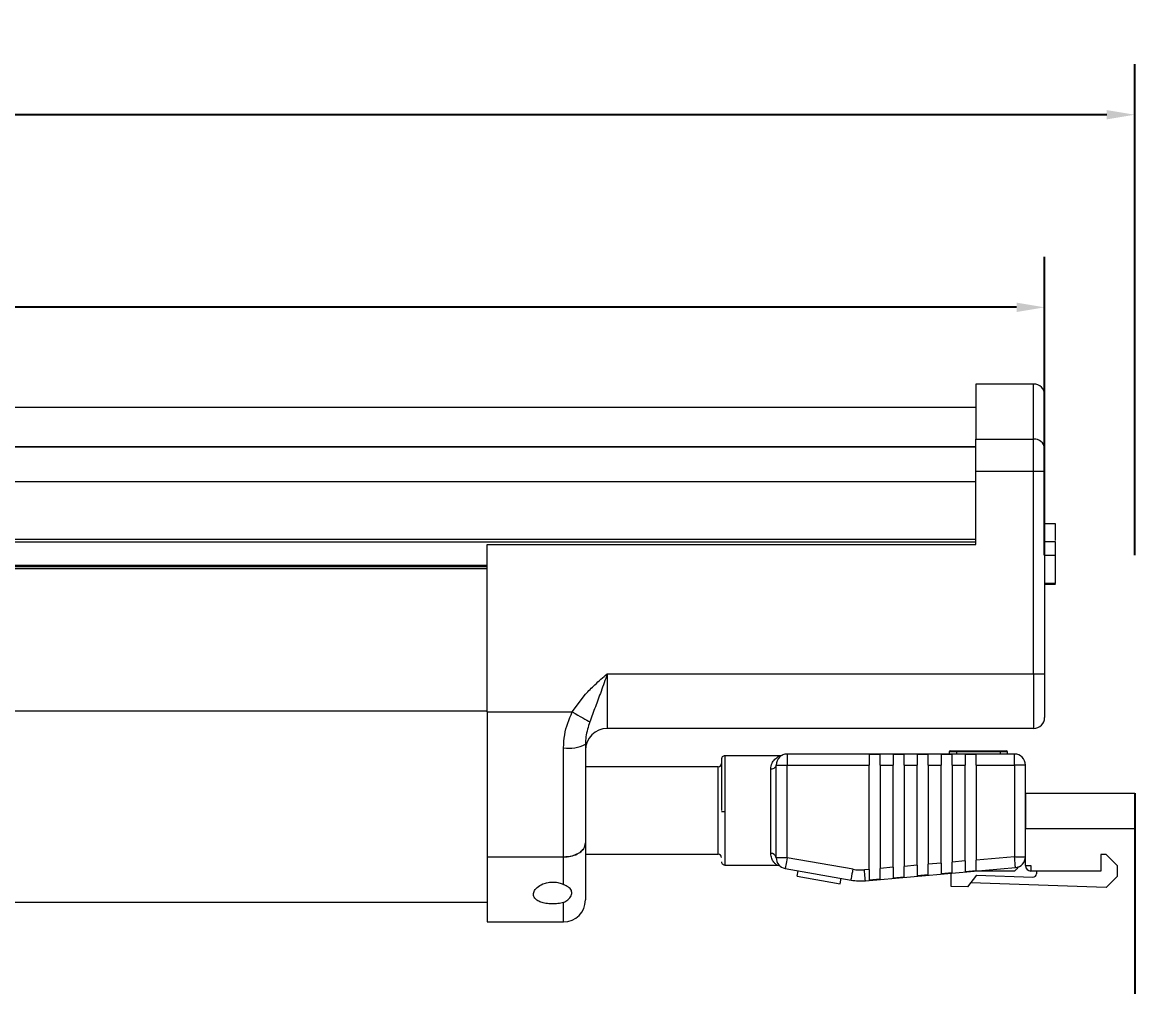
# Model space of a CAD drawing. Header units: inches. Extents: x 0 to 17, y 0 to 10.3.
# Drawn here: x 8.516 to 12.483, y 6.861 to 10.301 of the extents above; entities that cross this region are included whole.
import ezdxf

# ---------------------------------------------------------------- set-up
doc = ezdxf.new("R2010")
doc.units = ezdxf.units.IN
doc.header["$MEASUREMENT"] = 0
doc.layers.add('Dim', color=1, linetype='Continuous', lineweight=25)
doc.layers.add('MCG', color=7, linetype='Continuous')
doc.styles.get("Standard").update_dxf_attribs({"font": 'Arial.ttf'})
doc.dimstyles.new('.1 DIM', dxfattribs={"dimscale": 0, "dimtxt": 0.1, "dimasz": 0.1, "dimexe": 0.18, "dimexo": 0.0625, "dimgap": 0.09, "dimtad": 0, "dimtih": 1, "dimtoh": 1, "dimdec": 5, "dimzin": 0, "dimdsep": 46, "dimlunit": 4, "dimtxsty": 'Standard', "dimcen": 0.09, "dimadec": 0, "dimazin": 0, "dimtfac": 1, "dimtdec": 5, "dimtofl": 0, "dimtmove": 0, "dimatfit": 3, "dimfxl": 1, "dimtolj": 1, "dimtzin": 0, "dimarcsym": 0})

# ---------------------------------------------------------------- blocks, each defined once
blk = doc.blocks.new('*D41')
at = {"layer": 'Defpoints', "color": 0, "transparency": 16777216}
for p in [(12.1615, 9.2845), (0.2093, 8.3382), (12.1615, 8.3382)]:
    blk.add_point(p, dxfattribs=at)
at = {"layer": 'Dim', "color": 0, "lineweight": -2, "transparency": 16777216}
for p, q in [((0.2093, 8.4007), (0.2093, 9.4645)), ((12.1615, 8.4007), (12.1615, 9.4645)), ((0.3093, 9.2845), (5.7168, 9.2845)), ((12.0615, 9.2845), (6.654, 9.2845))]:
    blk.add_line(p, q, dxfattribs=at)
at = {"layer": 'Dim', "color": 0, "transparency": 16777216}
for points in [[(0.3093, 9.3012), (0.3093, 9.2678), (0.2093, 9.2845)], [(12.0615, 9.3012), (12.0615, 9.2678), (12.1615, 9.2845)]]:
    blk.add_solid(points, dxfattribs=at)
at = {"layer": 'Dim', "color": 0, "transparency": 16777216, "char_height": 0.1, "attachment_point": 5}
for s, insert in [('\\A1;11{\\H1x;\\S15/16;}"', (6.1854, 9.4921)), ('\\A1;[303.59 mm]', (6.1854, 9.1308))]:
    blk.add_mtext(s, dxfattribs=dict(at, insert=insert))
blk = doc.blocks.new('*D42')
at = {"layer": 'Defpoints', "color": 0, "transparency": 16777216}
for p in [(12.4831, 9.9714), (0.2093, 8.3382), (12.4831, 8.3382)]:
    blk.add_point(p, dxfattribs=at)
at = {"layer": 'Dim', "color": 0, "lineweight": -2, "transparency": 16777216}
for p, q in [((0.2093, 8.4007), (0.2093, 10.1514)), ((12.4831, 8.4007), (12.4831, 10.1514)), ((0.3093, 9.9714), (5.8831, 9.9714)), ((12.3831, 9.9714), (6.8093, 9.9714))]:
    blk.add_line(p, q, dxfattribs=at)
at = {"layer": 'Dim', "color": 0, "transparency": 16777216}
for points in [[(0.3093, 9.9881), (0.3093, 9.9547), (0.2093, 9.9714)], [(12.3831, 9.9881), (12.3831, 9.9547), (12.4831, 9.9714)]]:
    blk.add_solid(points, dxfattribs=at)
at = {"layer": 'Dim', "color": 0, "transparency": 16777216, "char_height": 0.1, "attachment_point": 5}
for s, insert in [('\\A1;1\'-0{\\H1x;\\S9/32;}"', (6.3462, 10.1797)), ('\\A1;[311.76 mm]', (6.3462, 9.8177))]:
    blk.add_mtext(s, dxfattribs=dict(at, insert=insert))
blk = doc.blocks.new('*D47')
at = {"layer": 'Defpoints', "color": 0, "transparency": 16777216}
for p in [(0.0411, 7.5897), (12.4831, 7.5897), (12.4831, 6.0601)]:
    blk.add_point(p, dxfattribs=at)
at = {"layer": 'Dim', "color": 0, "lineweight": -2, "transparency": 16777216}
for p, q in [((0.0411, 7.5272), (0.0411, 5.8801)), ((12.4831, 7.5272), (12.4831, 5.8801)), ((0.1411, 6.0601), (5.7935, 6.0601)), ((12.3831, 6.0601), (6.7307, 6.0601))]:
    blk.add_line(p, q, dxfattribs=at)
at = {"layer": 'Dim', "color": 0, "transparency": 16777216}
for points in [[(0.1411, 6.0768), (0.1411, 6.0435), (0.0411, 6.0601)], [(12.3831, 6.0768), (12.3831, 6.0435), (12.4831, 6.0601)]]:
    blk.add_solid(points, dxfattribs=at)
at = {"layer": 'Dim', "color": 0, "transparency": 16777216, "char_height": 0.1, "attachment_point": 5}
for s, insert in [('\\A1;1\'-0{\\H1x;\\S7/16;}"', (6.2621, 6.2671)), ('\\A1;[316.03 mm]', (6.2621, 5.9065))]:
    blk.add_mtext(s, dxfattribs=dict(at, insert=insert))

msp = doc.modelspace()

# ---------------------------------------------------------------- linework, layer by layer
at = {"layer": 'MCG', "linetype": 'Continuous', "lineweight": 15}
for p, q in [((12.12254, 9.010743), (11.91593, 9.010743)), ((11.91593, 9.010743), (11.91593, 8.814367)), ((12.12254, 8.814367), (12.12254, 9.010743)), ((12.161523, 8.97176), (12.161523, 8.781315)), ((11.91593, 8.927699), (0.454895, 8.927699)), ((11.91593, 8.814367), (12.12254, 8.814367)), ((11.91593, 8.698685), (11.91593, 8.814367)), ((12.12254, 8.698685), (12.12254, 8.814367)), ((11.91593, 8.786695), (0.454895, 8.786695)), ((11.91593, 8.78622), (0.454895, 8.78622)), ((12.161523, 8.781315), (12.161523, 8.698685)), ((12.12254, 8.698685), (11.91593, 8.698685)), ((11.91593, 8.438722), (11.91593, 8.698685)), ((12.161523, 8.698685), (12.12254, 8.698685)), ((12.12254, 7.977693), (12.12254, 8.698685)), ((12.161523, 8.698685), (12.161523, 7.977693)), ((11.91593, 8.661754), (0.454895, 8.661754)), ((12.200506, 8.512158), (12.161523, 8.512158)), ((12.200506, 8.45325), (12.200506, 8.512158)), ((7.356896, 8.458213), (11.91593, 8.458213)), ((11.91593, 8.446518), (7.356896, 8.446518)), ((10.173388, 7.841469), (10.173388, 8.438722)), ((10.173388, 8.438722), (11.91593, 8.438722)), ((12.200506, 8.448726), (12.161523, 8.448726)), ((12.200506, 8.399929), (12.161523, 8.399929)), ((12.200506, 8.299206), (12.200506, 8.399929)), ((7.356896, 8.364654), (10.173388, 8.364654)), ((7.356896, 8.360756), (10.173388, 8.360756)), ((7.356896, 8.352959), (10.173388, 8.352959)), ((12.200506, 8.299206), (12.161523, 8.299206)), ((12.200506, 8.296385), (12.161523, 8.296385)), ((10.602202, 7.977693), (10.602202, 7.782778)), ((10.602202, 7.977693), (12.12254, 7.977693)), ((12.12254, 7.977693), (12.161523, 7.977693)), ((12.12254, 7.977693), (12.12254, 7.782778)), ((12.161523, 7.977693), (12.161523, 7.821761)), ((10.477294, 7.841469), (10.524236, 7.904736)), ((7.356896, 7.845367), (10.173388, 7.845367)), ((10.173388, 7.841469), (10.477294, 7.841469)), ((10.173388, 7.841469), (10.173388, 7.323985)), ((12.12254, 7.782778), (10.602202, 7.782778)), ((10.44627, 7.323985), (10.44627, 7.71334)), ((10.524236, 7.726687), (10.524236, 7.37422)), ((11.820973, 7.698964), (11.820973, 7.691168)), ((11.847319, 7.698964), (11.820973, 7.698964)), ((11.824871, 7.702863), (11.851218, 7.702863)), ((11.851218, 7.702863), (11.847319, 7.698964)), ((11.847319, 7.698964), (11.847319, 7.691168)), ((12.003252, 7.698964), (11.847319, 7.698964)), ((11.851218, 7.702863), (11.999353, 7.702863)), ((11.999353, 7.702863), (12.003252, 7.698964)), ((11.999353, 7.702863), (12.025777, 7.702863)), ((12.003252, 7.698964), (12.003252, 7.691168)), ((12.029675, 7.698964), (12.003252, 7.698964)), ((12.029675, 7.691168), (12.029675, 7.698964)), ((11.218183, 7.68532), (11.021269, 7.68532)), ((11.021269, 7.68532), (11.021269, 7.486208)), ((11.243472, 7.691168), (11.243472, 7.652185)), ((12.05432, 7.691168), (11.243472, 7.691168)), ((11.535845, 7.69038), (11.574829, 7.69038)), ((11.535845, 7.69038), (11.535845, 7.652185)), ((11.574829, 7.652185), (11.574829, 7.69038)), ((11.621608, 7.69038), (11.660591, 7.69038)), ((11.621608, 7.69038), (11.621608, 7.652185)), ((11.660591, 7.652185), (11.660591, 7.69038)), ((11.707371, 7.69038), (11.746354, 7.69038)), ((11.707371, 7.69038), (11.707371, 7.652185)), ((11.746354, 7.652185), (11.746354, 7.69038)), ((11.793133, 7.69038), (11.832116, 7.69038)), ((11.793133, 7.69038), (11.793133, 7.652185)), ((11.832116, 7.652185), (11.832116, 7.69038)), ((11.878896, 7.69038), (11.917879, 7.69038)), ((11.878896, 7.69038), (11.878896, 7.652185)), ((11.917879, 7.652185), (11.917879, 7.69038)), ((12.05432, 7.652185), (12.05432, 7.691168)), ((10.99788, 7.646337), (10.524236, 7.646337)), ((10.99788, 7.334473), (10.99788, 7.646337)), ((11.184998, 7.337113), (11.184998, 7.637478)), ((11.204489, 7.652185), (11.243472, 7.652185)), ((11.204489, 7.321784), (11.204489, 7.652185)), ((11.243472, 7.652185), (11.535845, 7.652185)), ((11.243472, 7.321784), (11.243472, 7.652185)), ((11.535845, 7.280003), (11.535845, 7.652185)), ((11.574829, 7.652185), (11.621608, 7.652185)), ((11.574829, 7.652185), (11.574829, 7.283414)), ((11.621608, 7.287507), (11.621608, 7.652185)), ((11.660591, 7.652185), (11.707371, 7.652185)), ((11.660591, 7.652185), (11.660591, 7.290917)), ((11.707371, 7.29501), (11.707371, 7.652185)), ((11.746354, 7.652185), (11.793133, 7.652185)), ((11.746354, 7.652185), (11.746354, 7.29842)), ((11.793133, 7.302513), (11.793133, 7.652185)), ((11.832116, 7.652185), (11.878896, 7.652185)), ((11.832116, 7.652185), (11.832116, 7.305924)), ((11.878896, 7.310016), (11.878896, 7.652185)), ((11.917879, 7.652185), (12.05432, 7.652185)), ((11.917879, 7.652185), (11.917879, 7.313427)), ((12.093302, 7.652185), (12.05432, 7.652185)), ((12.05432, 7.652185), (12.05432, 7.325364)), ((12.093302, 7.325364), (12.093302, 7.652185)), ((12.093302, 7.552122), (12.093302, 7.425427)), ((12.093302, 7.552122), (12.483133, 7.552122)), ((11.021269, 7.486208), (11.021269, 7.29549)), ((12.093302, 7.425427), (12.483133, 7.425427)), ((10.524236, 7.37422), (10.524236, 7.170961)), ((10.44627, 7.323985), (10.173388, 7.323985)), ((10.173388, 7.323985), (10.173388, 7.092995)), ((10.44627, 7.226277), (10.44627, 7.323985)), ((10.524236, 7.334473), (10.99788, 7.334473)), ((11.478587, 7.280327), (11.243472, 7.321784)), ((11.793133, 7.302513), (11.746354, 7.29842)), ((11.793133, 7.302513), (11.793133, 7.264172)), ((11.878896, 7.310016), (11.832116, 7.305924)), ((11.832116, 7.267582), (11.832116, 7.305924)), ((11.878896, 7.310016), (11.878896, 7.271675)), ((12.05432, 7.325364), (11.917879, 7.313427)), ((11.917879, 7.275086), (11.917879, 7.313427)), ((12.05432, 7.325364), (12.093302, 7.325364)), ((12.093302, 7.293541), (12.093302, 7.325364)), ((12.362286, 7.332694), (12.362286, 7.27422)), ((12.381777, 7.332694), (12.362286, 7.332694)), ((12.42076, 7.293711), (12.381777, 7.332694)), ((11.021269, 7.29549), (11.207093, 7.29549)), ((11.236703, 7.283394), (11.471817, 7.241937)), ((11.279018, 7.25614), (11.282403, 7.275335)), ((11.535845, 7.280003), (11.519254, 7.278552)), ((11.522652, 7.239717), (12.057717, 7.286529)), ((11.535845, 7.280003), (11.535845, 7.241662)), ((11.621608, 7.287507), (11.574829, 7.283414)), ((11.574829, 7.245073), (11.574829, 7.283414)), ((11.621608, 7.287507), (11.621608, 7.249165)), ((11.707371, 7.29501), (11.660591, 7.290917)), ((11.660591, 7.252576), (11.660591, 7.290917)), ((11.707371, 7.29501), (11.707371, 7.256669)), ((11.746354, 7.260079), (11.707371, 7.256669)), ((11.746354, 7.260079), (11.746354, 7.29842)), ((11.832116, 7.267582), (11.793133, 7.264172)), ((11.828218, 7.219473), (11.828218, 7.266451)), ((11.917879, 7.275086), (11.878896, 7.271675)), ((11.918676, 7.259923), (11.886657, 7.217432)), ((12.05432, 7.274049), (11.915071, 7.274049)), ((11.918676, 7.259923), (12.120183, 7.252886)), ((12.093302, 7.293541), (12.112794, 7.293541)), ((12.112794, 7.293541), (12.112794, 7.274049)), ((12.362286, 7.27422), (12.112794, 7.274049)), ((12.132285, 7.274049), (12.132285, 7.264574)), ((12.42076, 7.293711), (12.42076, 7.254728)), ((11.279018, 7.25614), (11.432581, 7.229063)), ((11.432581, 7.229063), (11.435966, 7.248258)), ((11.574829, 7.245073), (11.535845, 7.241662)), ((11.660591, 7.252576), (11.621608, 7.249165)), ((12.381777, 7.215745), (11.898113, 7.232635)), ((12.381777, 7.215745), (12.42076, 7.254728)), ((11.886657, 7.217432), (11.828218, 7.219473)), ((7.356896, 7.163164), (10.173388, 7.163164)), ((10.44627, 7.092995), (10.44627, 7.162208)), ((10.173388, 7.092995), (10.44627, 7.092995))]:
    msp.add_line(p, q, dxfattribs=at)
at = {"layer": 'MCG'}
msp.add_line((12.483133, 7.552122), (12.483133, 7.425427), dxfattribs=at)
at = {"layer": 'MCG', "linetype": 'Continuous', "lineweight": 15, "flags": 128}
for points in [[(10.477294, 7.841469), (10.48718, 7.835864), (10.496854, 7.830378), (10.506111, 7.82513), (10.514752, 7.82023), (10.522593, 7.815784), (10.529467, 7.811887), (10.535226, 7.808621), (10.539748, 7.806057)], [(11.243472, 7.321784), (11.235867, 7.321784), (11.228555, 7.321784), (11.221814, 7.321784), (11.215907, 7.321784), (11.211059, 7.321784), (11.207457, 7.321784), (11.205239, 7.321784), (11.204489, 7.321784)], [(11.243472, 7.321784), (11.242152, 7.314295), (11.240882, 7.307093), (11.239712, 7.300456), (11.238686, 7.294638), (11.237844, 7.289864), (11.237219, 7.286316), (11.236833, 7.284131), (11.236703, 7.283394)], [(12.057717, 7.286529), (12.057652, 7.287275), (12.057458, 7.289485), (12.057145, 7.293074), (12.056722, 7.297904), (12.056207, 7.303789), (12.05562, 7.310503), (12.054983, 7.317788), (12.05432, 7.325364)], [(11.522652, 7.239717), (11.522587, 7.240463), (11.522393, 7.242673), (11.522079, 7.246262), (11.521657, 7.251091), (11.521142, 7.256976), (11.520555, 7.26369), (11.519917, 7.270976), (11.519254, 7.278552)], [(12.067232, 7.288582), (12.062494, 7.28181), (12.05432, 7.274049)]]:
    msp.add_lwpolyline(points, dxfattribs=at)
at = {"layer": 'MCG', "linetype": 'Continuous', "lineweight": 15}
for centre, radius, start, end in [((12.12254, 8.97176), 0.038983, 0, 90), ((12.12528, 8.778084), 0.036387, 5.094898, 94.318955), ((12.12254, 7.821761), 0.038983, 270, 0), ((10.602202, 7.704812), 0.077966, 90, 180), ((10.46519, 7.837211), 0.125308, 261.315662, 298.112568), ((11.824872, 7.698964), 0.003898, 90, 180), ((12.025777, 7.698964), 0.003898, 0, 90), ((10.997879, 7.658032), 0.011695, 270, 0), ((11.243473, 7.652185), 0.038983, 90, 180), ((12.05432, 7.652185), 0.038983, 0, 90), ((10.997879, 7.322778), 0.011695, 0, 90), ((11.186857, 7.319421), 0.01779, 7.634444, 95.998031), ((11.243473, 7.321784), 0.038983, 180.000124, 260), ((12.05432, 7.325364), 0.038983, 275, 0), ((11.505664, 7.433891), 0.155932, 260.000152, 275), ((12.112794, 7.293541), 0.019492, 180, 270), ((12.120591, 7.264574), 0.011695, 268, 0), ((11.505664, 7.433891), 0.194915, 260, 275), ((10.44627, 7.170961), 0.077966, 270, 0)]:
    msp.add_arc(centre, radius, start, end, dxfattribs=at)
for points, knots in [([(12.200506, 8.399929), (12.200506, 8.407391), (12.200506, 8.422307), (12.200506, 8.438574), (12.200506, 8.447466), (12.200506, 8.448306), (12.200506, 8.448726)], [0, 0, 0, 0, 0.27957156, 0.5588197, 0.77923296, 1, 1, 1, 1]), ([(10.524236, 7.904736), (10.535353, 7.916163), (10.560081, 7.941578), (10.587204, 7.96471), (10.602077, 7.977585), (10.602202, 7.977693)], [0, 0, 0, 0, 0.44753016, 0.9953826, 1, 1, 1, 1]), ([(10.602202, 7.977693), (10.60214, 7.977515), (10.598429, 7.966799), (10.59109, 7.945644), (10.577098, 7.905961), (10.559431, 7.859168), (10.546338, 7.82384), (10.539748, 7.806057)], [0, 0, 0, 0, 0.00297791, 0.17891035, 0.35302468, 0.67433237, 1, 1, 1, 1]), ([(10.44627, 7.71334), (10.446966, 7.729037), (10.448924, 7.773161), (10.466178, 7.814705), (10.477294, 7.841469)], [0, 0, 0, 0, 0.35575414, 1, 1, 1, 1]), ([(10.539748, 7.806057), (10.534196, 7.78842), (10.525884, 7.762014), (10.524646, 7.735494), (10.524236, 7.726687)], [0, 0, 0, 0, 0.66791494, 1, 1, 1, 1]), ([(11.021269, 7.68532), (11.019594, 7.68511), (11.01611, 7.684671), (11.012167, 7.681446), (11.009907, 7.677454), (11.009682, 7.674755), (11.009574, 7.67346)], [0, 0, 0, 0, 0.27066934, 0.56320517, 0.79038544, 1, 1, 1, 1]), ([(11.009574, 7.673615), (11.009574, 7.672382), (11.009574, 7.669953), (11.009574, 7.653294), (11.009574, 7.629794), (11.009574, 7.594144), (11.009574, 7.546802), (11.009574, 7.5077), (11.009574, 7.490405)], [0, 0, 0, 0, 0.15783356, 0.31105085, 0.4557959, 0.58944572, 0.81840664, 1, 1, 1, 1]), ([(11.184998, 7.637478), (11.186106, 7.644848), (11.188323, 7.659602), (11.199717, 7.673889), (11.213158, 7.683371), (11.216377, 7.684671), (11.217983, 7.68532)], [0, 0, 0, 0, 0.24981892, 0.50005625, 0.75041208, 1, 1, 1, 1]), ([(11.225469, 7.686763), (11.22328, 7.685804), (11.220346, 7.684517), (11.217027, 7.685255), (11.216184, 7.685442)], [0, 0, 0, 0, 0.74595826, 1, 1, 1, 1]), ([(11.204489, 7.652185), (11.204196, 7.650258), (11.20361, 7.646403), (11.199103, 7.641542), (11.19266, 7.638141), (11.187552, 7.637699), (11.184998, 7.637478)], [0, 0, 0, 0, 0.24999992, 0.49999342, 0.74999528, 1, 1, 1, 1]), ([(11.009574, 7.48646), (11.00978, 7.486424), (11.010208, 7.48635), (11.013372, 7.486265), (11.017306, 7.486216), (11.019983, 7.48621), (11.021269, 7.486208)], [0, 0, 0, 0, 0.27024748, 0.56241712, 0.78973838, 1, 1, 1, 1]), ([(10.44627, 7.323985), (10.455021, 7.324538), (10.472522, 7.325645), (10.495853, 7.334275), (10.513485, 7.346981), (10.522885, 7.361112), (10.52385, 7.370478), (10.524236, 7.37422)], [0, 0, 0, 0, 0.21408288, 0.42815693, 0.64242515, 0.85713487, 1, 1, 1, 1]), ([(10.524236, 7.37422), (10.523371, 7.368562), (10.521642, 7.357245), (10.50815, 7.342167), (10.488303, 7.330809), (10.466392, 7.324829), (10.451959, 7.324224), (10.44627, 7.323985)], [0, 0, 0, 0, 0.21535541, 0.43072259, 0.64578966, 0.86036441, 1, 1, 1, 1]), ([(11.009574, 7.30735), (11.00976, 7.30568), (11.010147, 7.302199), (11.013302, 7.29821), (11.017265, 7.295881), (11.01997, 7.295617), (11.021269, 7.29549)], [0, 0, 0, 0, 0.26951206, 0.56173335, 0.78942023, 1, 1, 1, 1]), ([(11.207093, 7.29549), (11.206331, 7.296012), (11.205186, 7.296796), (11.200003, 7.301396), (11.194591, 7.307521), (11.187416, 7.318053), (11.185804, 7.330763), (11.184998, 7.337113)], [0, 0, 0, 0, 0.2498809, 0.37504831, 0.50020755, 0.75026982, 1, 1, 1, 1]), ([(11.207101, 7.295398), (11.207238, 7.295418), (11.2079, 7.295518), (11.209046, 7.295361), (11.210486, 7.295192), (11.211705, 7.294932), (11.213179, 7.294546), (11.215009, 7.293888), (11.214685, 7.294209), (11.214454, 7.294437)], [0, 0, 0, 0, 0.01926938, 0.09313384, 0.15806405, 0.22621156, 0.30387825, 0.5039347, 1, 1, 1, 1]), ([(11.471817, 7.241937), (11.471919, 7.242514), (11.472122, 7.243668), (11.473688, 7.252546), (11.475926, 7.265235), (11.4777, 7.275297), (11.478587, 7.280327)], [0, 0, 0, 0, 0.24999958, 0.49999951, 0.74999964, 1, 1, 1, 1]), ([(10.44627, 7.162208), (10.443181, 7.161318), (10.433789, 7.158611), (10.415562, 7.156377), (10.393432, 7.156797), (10.37334, 7.160147), (10.356544, 7.166256), (10.344277, 7.175176), (10.338074, 7.186918), (10.339731, 7.201064), (10.350618, 7.216011), (10.369008, 7.227758), (10.39056, 7.234204), (10.410976, 7.235581), (10.430303, 7.232699), (10.441264, 7.228688), (10.446216, 7.226303), (10.44627, 7.226277)], [0, 0, 0, 0, 0.03576697, 0.10874342, 0.17678857, 0.24357563, 0.31214852, 0.38529056, 0.4655793, 0.55465108, 0.65103216, 0.7467514, 0.81236143, 0.87823616, 0.93811442, 0.99932763, 1, 1, 1, 1]), ([(10.44627, 7.162208), (10.451827, 7.1649), (10.464448, 7.171013), (10.474323, 7.186437), (10.476946, 7.20213), (10.468971, 7.214386), (10.456033, 7.221542), (10.447802, 7.225534), (10.44627, 7.226277)], [0, 0, 0, 0, 0.15882431, 0.3606373, 0.56593591, 0.77440512, 0.95801278, 1, 1, 1, 1])]:
    msp.add_open_spline(points, degree=3, knots=knots, dxfattribs=at)

# ---------------------------------------------------------------- dimensions: what is measured, and where the dimension line sits
at = {"layer": 'Dim'}
for base, p1, p2, picture, middle in [((12.483133, 9.971388), (0.209302, 8.338189), (12.483133, 8.338189), '*D42', (6.346218, 9.971388)), ((12.161523, 9.284491), (0.209302, 8.338189), (12.161523, 8.338189), '*D41', (6.185413, 9.284491)), ((12.483133, 6.060122), (0.041054, 7.589684), (12.483133, 7.589684), '*D47', (6.262094, 6.060122))]:
    dim = msp.add_linear_dim(base=base, p1=p1, p2=p2, dimstyle='.1 DIM', override={"dimscale": 1, "dimpost": '\\X'}, dxfattribs=at)
    dim.commit()
    dim.dimension.update_dxf_attribs({"geometry": picture, "text_midpoint": middle})

doc.saveas('drawing.dxf')
